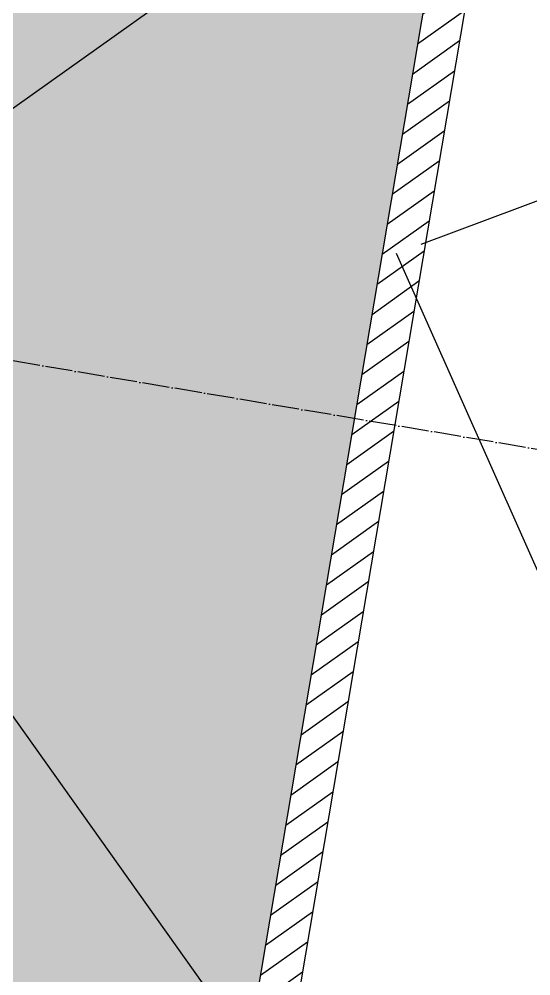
# Model space of a CAD drawing. Extents: x 12199666 to 24617114, y 1197707 to 2548648.
# Drawn here: x 12325633 to 12326010, y 1250760 to 1251465 of the extents above; entities that cross this region are included whole.
import ezdxf

# ---------------------------------------------------------------- set-up
doc = ezdxf.new("R2010")
doc.units = 0
doc.header["$LTSCALE"] = 10
doc.header["$MEASUREMENT"] = 0
doc.linetypes.add('TX-COLS-T1-F10~F19$0$HIDDEN', pattern=[0.375, 0.25, -0.125])
doc.linetypes.add('TX-GRID-T1$0$TX-GRID-T1$0$DOTE', pattern=[2.42, 2, -0.2, 0.02, -0.2])
doc.layers.add('TX-COLS-T1-F10~F19$0$0-COLS-定位用', color=21, linetype='Continuous', plot=False)
for name, color, linetype in [('TX-COLS-T1-F10~F19$0$0S-COLS', 90, 'TX-COLS-T1-F10~F19$0$HIDDEN'), ('TX-COLS-T1-F10~F19$0$0S-COLS-HATCH', 8, 'Continuous'), ('TX-COLS-T1-F10~F19$0$0S-SCOLS-LINE', 2, 'Continuous'), ('TX-GRID-T1$0$TX-GRID-T1$0$DOTE', 1, 'Continuous'), ('TX-PLAN-T1-F11$0$F-concrete', 7, 'Continuous')]:
    doc.layers.add(name, color=color, linetype=linetype)
doc.layers.add('TX-PLAN-T1-F11$0$_EDO-ALUMINIUM-SECTION', color=90, linetype='Continuous', lineweight=30)

# ---------------------------------------------------------------- blocks, each defined once
blk = doc.blocks.new('TX-GRID-T1')
at = {"layer": 'TX-GRID-T1$0$TX-GRID-T1$0$DOTE', "linetype": 'TX-GRID-T1$0$TX-GRID-T1$0$DOTE'}
blk.add_line((12328177.44, 1250783.43), (12286269.69, 1257853.83), dxfattribs=at)
blk = doc.blocks.new('*U193')
at = {"layer": 'TX-PLAN-T1-F11$0$F-concrete'}
blk.add_line((460.04, -196.6), (84.68, 453.13), dxfattribs=at)
blk = doc.blocks.new('TX-PLAN-T1-F11$0$jiao1')
at = {"layer": 'TX-PLAN-T1-F11$0$F-concrete'}
blk.add_line((-878.99, -163.1), (75.05, 469.8), dxfattribs=at)
blk = doc.blocks.new('TX-PLAN-T1-F11$0$A$C21521A5F')
at = {"rotation": 90}
blk.add_blockref('*U193', (388.72, -4239.78, 0), dxfattribs=at)
at = {"color": 7, "true_color": 0xffffff, "rotation": 90}
blk.add_blockref('TX-PLAN-T1-F11$0$jiao1', (388.72, -4239.78, 0), dxfattribs=at)
blk = doc.blocks.new('TX-PLAN-T1-F11$0$标准层幕墙0118')
at = {"color": 3}
blk.add_blockref('TX-PLAN-T1-F11$0$A$C21521A5F', (32561.28, 9139.78, 0), dxfattribs=at)
blk = doc.blocks.new('TX-COLS-T1-F10~F19$0$COLS-T1-1000x1000x30')
at = {"layer": 'TX-COLS-T1-F10~F19$0$0S-COLS-HATCH'}
h = blk.add_hatch(dxfattribs=at)
h.set_pattern_fill('ANSI31', color=256, scale=5)
h.set_pattern_definition([(45, (0, 0), (-11.22532, 11.22532), [])])
h.paths.add_polyline_path([(-470, 470), (470, 470), (470, -470), (-470, -470)], flags=16)
h.paths.add_polyline_path([(-500, 500), (500, 500), (500, -500), (-500, -500)])
h = blk.add_hatch(color=256, dxfattribs=at)
h.dxf.hatch_style = 1
h.paths.add_polyline_path([(-470, 470), (470, 470), (470, -470), (-470, -470)])
at = {"layer": 'TX-COLS-T1-F10~F19$0$0-COLS-定位用'}
for p, q in [((-500, -500), (500, 500)), ((-500, 500), (500, -500))]:
    blk.add_line(p, q, dxfattribs=at)
at = {"layer": 'TX-COLS-T1-F10~F19$0$0S-SCOLS-LINE'}
for points in [[(-500, 500), (500, 500), (500, -500), (-500, -500)], [(-470, 470), (470, 470), (470, -470), (-470, -470)]]:
    blk.add_lwpolyline(points, close=True, dxfattribs=at)
blk = doc.blocks.new('TX-COLS-T1-F10~F19')
at = {"layer": 'TX-COLS-T1-F10~F19$0$0S-COLS', "rotation": 350.4236160359932}
blk.add_blockref('TX-COLS-T1-F10~F19$0$COLS-T1-1000x1000x30', (12325416.38, 1251249.26), dxfattribs=at)
blk = doc.blocks.new('TX-PLAN-T1-F11')
blk.add_blockref('TX-COLS-T1-F10~F19', (0, 0))
at = {"layer": 'TX-PLAN-T1-F11$0$_EDO-ALUMINIUM-SECTION', "rotation": 350.4236156863823}
blk.add_blockref('TX-PLAN-T1-F11$0$标准层幕墙0118', (12293055.45, 1251790.44), dxfattribs=at)

msp = doc.modelspace()

# ---------------------------------------------------------------- block references
for name in ['TX-PLAN-T1-F11', 'TX-GRID-T1']:
    msp.add_blockref(name, (0, 0))

doc.saveas('drawing.dxf')
